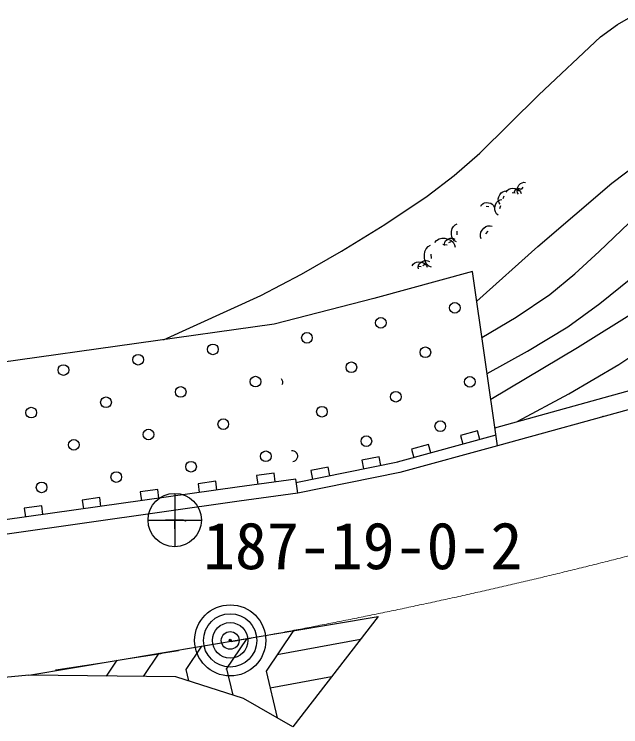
# Model space of a CAD drawing. Units: millimetres, scale not verified. Extents: x 40000 to 680000, y 20000 to 380000.
# Drawn here: x 233782 to 250835, y 285537 to 305569 of the extents above; entities that cross this region are included whole.
import ezdxf
from ezdxf.enums import TextEntityAlignment as Align

# ---------------------------------------------------------------- set-up
doc = ezdxf.new("R2010")
doc.units = ezdxf.units.MM
doc.header["$LTSCALE"] = 1000
doc.linetypes.add('CHAIN', pattern=[18.5, 12, -1.5, 3.5, -1.5])
for name, color, linetype, lineweight in [('M-BGD', 7, 'Continuous', 25), ('M-BMK', 2, 'CHAIN', 13), ('M-BMK-SRVR', 3, 'Continuous', 25), ('M-STR-STRC', 7, 'Continuous', 25)]:
    doc.layers.add(name, color=color, linetype=linetype, lineweight=lineweight)
doc.styles.add('ＭＳ ゴシック', font='')
doc.styles.get('ＭＳ ゴシック').set_extended_font_data('MS Gothic')

# ---------------------------------------------------------------- blocks, each defined once
blk = doc.blocks.new('BUHIN5')
at = {"color": 7, "linetype": 'Continuous', "lineweight": 25}
for p, q in [((-26, 249), (26, -249)), ((-249, -26), (249, 26))]:
    blk.add_line(p, q, dxfattribs=at)

msp = doc.modelspace()

# ---------------------------------------------------------------- linework, layer by layer
at = {"layer": 'M-BGD'}
for p, q in [((250742, 305277), (251250, 305569)), ((250261, 304931), (250742, 305277)), ((248532, 303304), (250261, 304931)), ((246872, 301660), (248532, 303304)), ((246150, 301034), (246872, 301660)), ((250583, 300819), (251370, 301422)), ((245389, 300454), (246150, 301034)), ((247924, 300656), (247945, 300710)), ((247945, 300710), (247974, 300760)), ((247974, 300760), (248014, 300807)), ((248014, 300807), (248060, 300833)), ((248079, 300709), (248039, 300643)), ((248060, 300833), (248112, 300845)), ((248112, 300845), (248158, 300842)), ((248504, 299039), (250583, 300819)), ((247407, 300436), (247433, 300492)), ((247433, 300492), (247470, 300547)), ((247470, 300547), (247517, 300580)), ((247517, 300580), (247571, 300598)), ((247571, 300598), (247621, 300600)), ((247613, 300570), (247640, 300612)), ((247640, 300612), (247690, 300650)), ((247690, 300650), (247740, 300673)), ((247740, 300673), (247803, 300677)), ((247864, 300543), (247780, 300552)), ((247803, 300677), (247866, 300670)), ((247850, 300580), (247861, 300608)), ((247851, 300557), (247850, 300580)), ((247861, 300608), (247875, 300629)), ((247866, 300670), (247931, 300653)), ((247875, 300629), (247899, 300647)), ((247899, 300647), (247925, 300660)), ((247956, 300609), (247921, 300592)), ((247923, 300606), (247924, 300656)), ((247935, 300550), (247923, 300606)), ((247925, 300660), (247955, 300669)), ((247931, 300653), (247978, 300619)), ((247960, 300511), (247935, 300550)), ((247955, 300669), (247982, 300668)), ((247978, 300619), (248013, 300573)), ((247982, 300668), (248008, 300659)), ((248008, 300659), (248027, 300645)), ((248013, 300573), (248032, 300526)), ((244200, 299656), (245389, 300454)), ((247343, 300274), (247386, 300319)), ((247386, 300319), (247440, 300350)), ((247390, 300376), (247407, 300436)), ((247395, 300323), (247390, 300376)), ((247414, 300264), (247395, 300323)), ((247440, 300350), (247494, 300362)), ((247550, 300450), (247515, 300375)), ((246898, 300170), (246920, 300209)), ((246920, 300209), (246964, 300245)), ((246964, 300245), (247007, 300267)), ((247007, 300267), (247063, 300273)), ((247123, 300157), (247048, 300161)), ((247063, 300273), (247119, 300270)), ((247119, 300270), (247178, 300257)), ((247178, 300257), (247221, 300229)), ((247221, 300229), (247255, 300190)), ((247255, 300190), (247273, 300148)), ((247293, 300073), (247298, 300141)), ((247298, 300141), (247314, 300207)), ((247314, 300207), (247343, 300274)), ((247445, 300225), (247414, 300264)), ((247450, 300186), (247428, 300098)), ((247309, 300017), (247293, 300073)), ((247342, 299957), (247309, 300017)), ((247384, 299922), (247342, 299957)), ((250228, 298902), (251061, 299698)), ((242985, 298912), (244200, 299656)), ((246076, 299465), (246092, 299544)), ((246092, 299544), (246129, 299603)), ((246129, 299603), (246182, 299649)), ((246182, 299649), (246237, 299675)), ((246900, 299439), (246936, 299499)), ((246936, 299499), (246983, 299552)), ((246983, 299552), (247040, 299599)), ((247040, 299599), (247101, 299621)), ((247101, 299621), (247165, 299624)), ((247165, 299624), (247220, 299610)), ((246073, 299389), (246076, 299465)), ((246082, 299313), (246073, 299389)), ((246113, 299255), (246082, 299313)), ((246229, 299472), (246224, 299370)), ((246888, 299379), (246900, 299439)), ((246890, 299309), (246888, 299379)), ((246912, 299257), (246890, 299309)), ((247097, 299469), (247035, 299398)), ((245606, 299153), (245650, 299207)), ((245650, 299207), (245727, 299251)), ((245727, 299251), (245800, 299274)), ((245800, 299274), (245888, 299269)), ((245950, 299073), (245835, 299100)), ((245877, 299108), (245891, 299157)), ((245881, 299068), (245877, 299108)), ((245888, 299269), (245974, 299249)), ((245891, 299157), (245912, 299196)), ((245912, 299196), (245949, 299229)), ((245949, 299229), (245992, 299255)), ((245974, 299249), (246061, 299214)), ((245992, 299255), (246042, 299276)), ((246053, 299174), (245996, 299139)), ((246042, 299276), (246088, 299278)), ((246061, 299214), (246120, 299159)), ((246088, 299278), (246133, 299266)), ((246162, 299197), (246113, 299255)), ((246120, 299159), (246162, 299089)), ((246133, 299266), (246168, 299245)), ((246215, 299168), (246162, 299197)), ((246162, 299089), (246179, 299020)), ((241861, 298259), (242985, 298912)), ((245313, 298803), (245325, 298900)), ((245325, 298900), (245364, 298976)), ((245364, 298976), (245423, 299037)), ((245423, 299037), (245489, 299073)), ((246787, 297502), (248504, 299039)), ((249548, 298270), (250228, 298902)), ((245316, 298710), (245313, 298803)), ((245335, 298620), (245316, 298710)), ((245497, 298826), (245502, 298703)), ((244969, 298499), (244996, 298541)), ((244996, 298541), (245046, 298579)), ((245046, 298579), (245096, 298602)), ((245096, 298602), (245159, 298606)), ((245220, 298472), (245136, 298481)), ((245140, 298459), (245153, 298512)), ((245153, 298512), (245175, 298555)), ((245159, 298606), (245222, 298599)), ((245175, 298555), (245215, 298592)), ((245215, 298592), (245262, 298621)), ((245222, 298599), (245287, 298582)), ((245262, 298621), (245315, 298645)), ((245330, 298534), (245268, 298495)), ((245287, 298582), (245334, 298548)), ((245315, 298645), (245366, 298648)), ((245334, 298548), (245369, 298502)), ((245377, 298552), (245335, 298620)), ((245366, 298648), (245415, 298636)), ((245369, 298502), (245388, 298454)), ((245443, 298486), (245377, 298552)), ((245415, 298636), (245453, 298614)), ((245511, 298456), (245443, 298486)), ((246668, 298340), (243892, 297576)), ((245145, 298415), (245140, 298459)), ((247365, 293439), (246668, 298340)), ((240711, 297659), (241861, 298259)), ((248838, 297692), (249548, 298270)), ((250247, 297436), (251115, 298139)), ((247896, 297056), (248838, 297692)), ((249618, 296200), (252064, 297732)), ((237976, 296419), (240711, 297659)), ((243892, 297576), (241086, 296858)), ((250779, 295723), (253537, 297547)), ((249344, 296784), (250247, 297436)), ((246933, 296479), (247896, 297056)), ((241086, 296858), (233343, 295766)), ((248213, 296092), (249344, 296784)), ((247077, 295465), (248213, 296092)), ((247180, 294743), (249618, 296200)), ((247293, 293945), (253766, 295733)), ((249376, 294898), (250779, 295723)), ((253829, 295218), (247365, 293439)), ((247942, 294124), (249376, 294898)), ((247323, 293739), (244547, 292974)), ((247365, 293439), (244627, 292685)), ((244567, 292979), (241696, 292398)), ((244627, 292685), (241756, 292104)), ((241701, 292500), (240050, 292271)), ((241756, 292104), (241701, 292500)), ((240049, 292271), (233524, 291351)), ((241756, 292104), (240105, 291875)), ((240105, 291875), (233579, 290954))]:
    msp.add_line(p, q, dxfattribs=at)
for points in [[(246875, 293615), (246808, 293856), (246326, 293723), (246393, 293482)], [(245497, 293235), (245431, 293476), (244949, 293343), (245015, 293102)], [(244094, 292883), (244045, 293128), (243555, 293029), (243604, 292784)], [(241123, 292420), (241088, 292668), (240593, 292599), (240627, 292351)], [(242659, 292593), (242609, 292838), (242119, 292738), (242169, 292493)], [(239481, 292191), (239447, 292439), (238951, 292369), (238986, 292121)], [(237851, 291961), (237816, 292209), (237321, 292139), (237356, 291891)], [(236220, 291731), (236185, 291979), (235690, 291909), (235725, 291661)], [(234590, 291501), (234555, 291748), (234060, 291679), (234094, 291431)]]:
    msp.add_lwpolyline(points, dxfattribs=at)
for centre, radius in [((246171, 297315), 150), ((244091, 296894), 150), ((242012, 296473), 150), ((239368, 296146), 150), ((245341, 296065), 150), ((237267, 295856), 150), ((235165, 295565), 150), ((243262, 295644), 150), ((240564, 295241), 150), ((246591, 295236), 150), ((238463, 294950), 150), ((244512, 294815), 150), ((236362, 294660), 150), ((234260, 294369), 150), ((242433, 294394), 150), ((250335, 294266), 7.5), ((239659, 294045), 150), ((245762, 293986), 150), ((237558, 293754), 150), ((243683, 293565), 150), ((235456, 293463), 150), ((240855, 293140), 150), ((238754, 292849), 150), ((236652, 292558), 150), ((234551, 292267), 150), ((238593, 291323), 7.5)]:
    msp.add_circle(centre, radius, dxfattribs=at)
for centre, start, end in [((241183, 295223), 334.3806, 41.2008), ((241604, 293144), 273.9854, 101.5959)]:
    msp.add_arc(centre, 150, start, end, dxfattribs=at)
at = {"layer": 'M-BMK'}
msp.add_arc((213814, 435644), 150000, 265.87347, 290.23792, dxfattribs=at)
at = {"layer": 'M-BMK-SRVR'}
for p, q in [((238293, 292099), (238293, 290599)), ((237543, 291349), (239043, 291349))]:
    msp.add_line(p, q, dxfattribs=at)
for centre, radius in [((238293, 291349), 750), ((239854, 287965), 1000), ((239854, 287965), 750), ((239854, 287965), 500), ((239854, 287965), 250), ((239854, 287965), 30), ((239854, 287965), 22.5), ((239854, 287965), 15), ((239854, 287965), 7.5)]:
    msp.add_circle(centre, radius, dxfattribs=at)
at = {"layer": 'M-STR-STRC'}
for p, q in [((234190, 286989), (244018, 288640)), ((244018, 288640), (241612, 285537)), ((241630, 288239), (240861, 287101)), ((240323, 288019), (239733, 287145)), ((243516, 287992), (241172, 287561)), ((239050, 287806), (238603, 287144)), ((237847, 287604), (237405, 286949)), ((236668, 287406), (236368, 286962)), ((238603, 287144), (238679, 286824)), ((239752, 287168), (239927, 286428)), ((240861, 287101), (241172, 285789)), ((234190, 286989), (231134, 286707)), ((238321, 286937), (234190, 286989)), ((240225, 286333), (238321, 286937)), ((242700, 286940), (240975, 286623)), ((241612, 285537), (240225, 286333))]:
    msp.add_line(p, q, dxfattribs=at)

# ---------------------------------------------------------------- block references
at = {"layer": 'M-BGD', "rotation": 263.32583}
msp.add_blockref('BUHIN5', (238293, 291349), dxfattribs=at)

# ---------------------------------------------------------------- texts
at = {"layer": 'M-BGD', "style": 'ＭＳ ゴシック'}
msp.add_text('187-19-0-2', height=1320, dxfattribs=at).set_placement((239091, 289571), align=Align.BOTTOM_LEFT)

doc.saveas('drawing.dxf')
